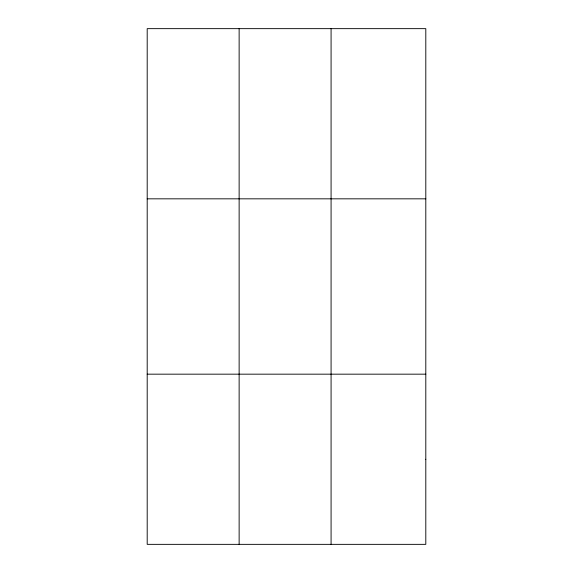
<?xml version="1.0" encoding="UTF-8"?>
<svg xmlns="http://www.w3.org/2000/svg" width="573" height="573" viewBox="0 0 573 573"><rect width="100%" height="100%" fill="white"/><g stroke="black" fill="none" stroke-linecap="round" stroke-linejoin="round"><path stroke-width="0.86" d="M239.134 28.65L239.134 544.35M331.079 28.65L331.079 544.35M147.197 198.831L425.803 198.831M147.197 374.169L425.803 374.169M425.803 459.26L425.803 544.35L147.197 544.35L147.197 28.65L425.803 28.65L425.803 459.26"/></g></svg>
